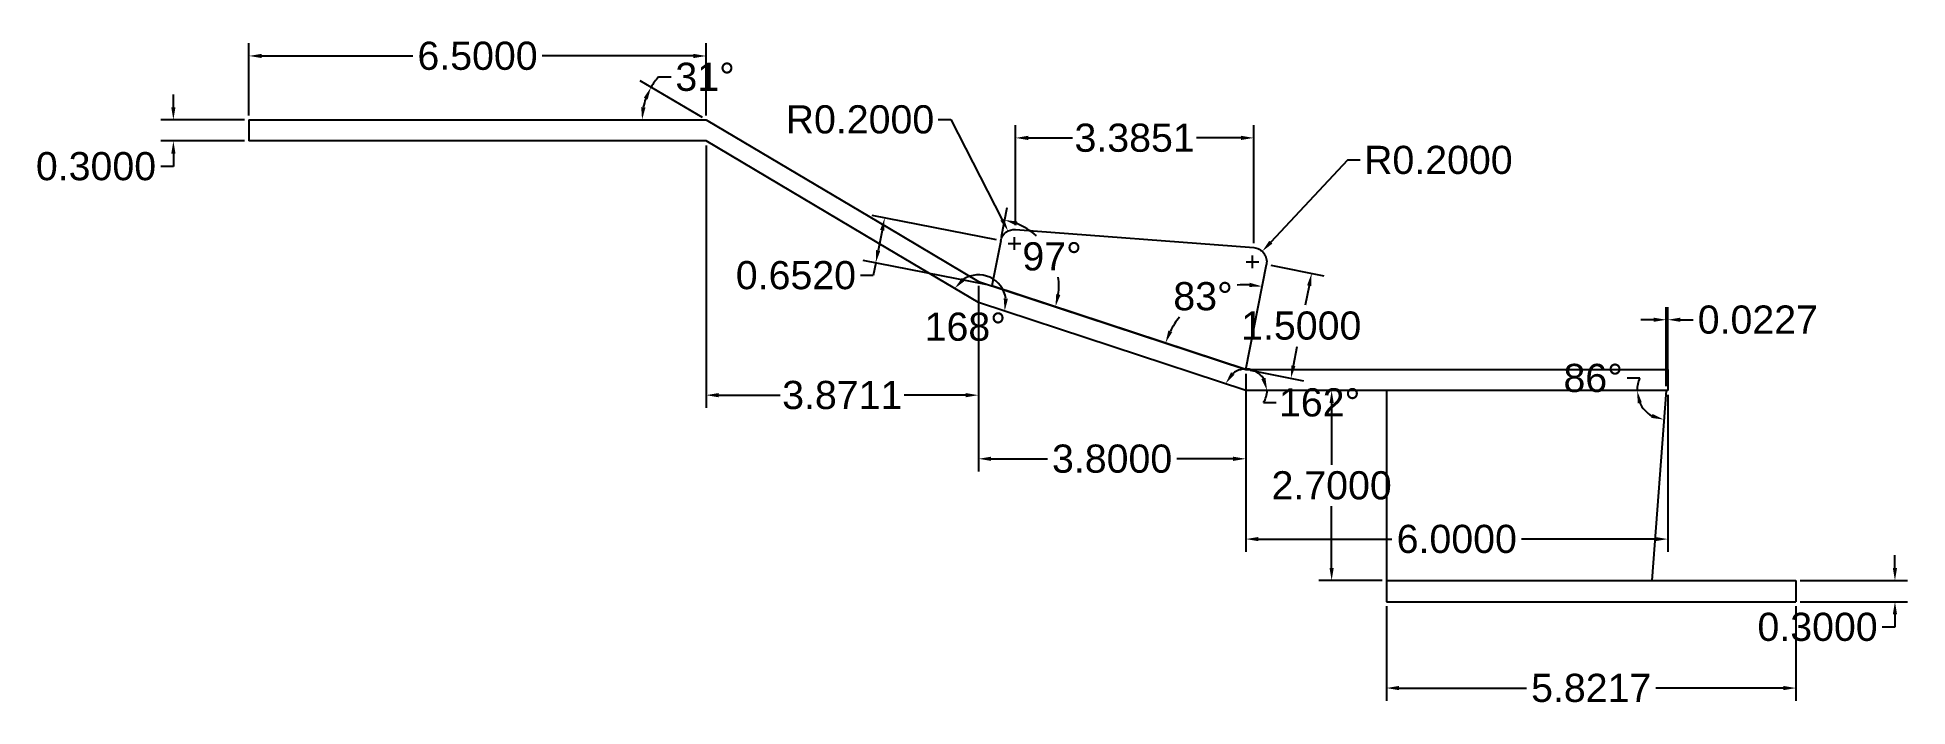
# Model space of a CAD drawing. Header units: inches. Extents: x 4.1 to 30.7, y 5 to 14.5.
import ezdxf

# ---------------------------------------------------------------- set-up
doc = ezdxf.new("R2010")
doc.units = ezdxf.units.IN
doc.header["$MEASUREMENT"] = 0
doc.layers.add('Measurements', color=9, linetype='Continuous')
doc.layers.add('Slide stop level', color=240, linetype='Continuous')
doc.styles.get("Standard").update_dxf_attribs({"font": 'arial.ttf'})
doc.dimstyles.get("Standard").update_dxf_attribs({"dimtxt": 0.4, "dimasz": 0.18, "dimexe": 0.18, "dimexo": 0.0625, "dimgap": 0.09, "dimtad": 0, "dimtih": 1, "dimtoh": 1, "dimdec": 4, "dimzin": 0, "dimdsep": 46, "dimtxsty": 'Standard', "dimcen": 0.09, "dimadec": 0, "dimazin": 0, "dimtfac": 1, "dimtdec": 4, "dimtofl": 0, "dimtmove": 0, "dimatfit": 3, "dimfxl": 1, "dimtolj": 1, "dimtzin": 0, "dimarcsym": 0})

# ---------------------------------------------------------------- blocks, each defined once
blk = doc.blocks.new('*D1')
at = {"layer": 'Defpoints', "color": 0, "transparency": 16777216}
for p in [(13.592, 14.215), (7.092, 13.307), (13.592, 13.307)]:
    blk.add_point(p, dxfattribs=at)
at = {"layer": 'Measurements', "color": 0, "lineweight": -2, "transparency": 16777216}
for p, q in [((7.092, 13.37), (7.092, 14.395)), ((13.592, 13.37), (13.592, 14.395)), ((7.272, 14.215), (9.421, 14.215)), ((13.412, 14.215), (11.263, 14.215))]:
    blk.add_line(p, q, dxfattribs=at)
at = {"layer": 'Measurements', "color": 0, "transparency": 16777216}
for points in [[(7.272, 14.245), (7.272, 14.185), (7.092, 14.215)], [(13.412, 14.245), (13.412, 14.185), (13.592, 14.215)]]:
    blk.add_solid(points, dxfattribs=at)
at = {"layer": 'Measurements', "color": 0, "transparency": 16777216, "insert": (10.342, 14.215), "char_height": 0.4, "attachment_point": 5}
blk.add_mtext('\\A1;6.5000', dxfattribs=at)
blk = doc.blocks.new('*D2')
at = {"layer": 'Defpoints', "color": 0, "transparency": 16777216}
for p in [(7.092, 13.307), (6.018, 13.007), (7.092, 13.007)]:
    blk.add_point(p, dxfattribs=at)
at = {"layer": 'Measurements', "color": 0, "lineweight": -2, "transparency": 16777216}
for p, q in [((6.018, 13.487), (6.018, 13.667)), ((7.029, 13.307), (5.838, 13.307)), ((7.029, 13.007), (5.838, 13.007)), ((6.018, 12.827), (6.018, 12.647)), ((6.018, 12.647), (5.838, 12.647))]:
    blk.add_line(p, q, dxfattribs=at)
at = {"layer": 'Measurements', "color": 0, "transparency": 16777216}
for points in [[(5.988, 13.487), (6.048, 13.487), (6.018, 13.307)], [(5.988, 12.827), (6.048, 12.827), (6.018, 13.007)]]:
    blk.add_solid(points, dxfattribs=at)
at = {"layer": 'Measurements', "color": 0, "transparency": 16777216, "insert": (4.918, 12.647), "char_height": 0.4, "attachment_point": 5}
blk.add_mtext('\\A1;0.3000', dxfattribs=at)
blk = doc.blocks.new('*D3')
at = {"layer": 'Defpoints', "color": 0, "transparency": 16777216}
for p in [(13.592, 13.007), (17.463, 10.713), (17.463, 9.397)]:
    blk.add_point(p, dxfattribs=at)
at = {"layer": 'Measurements', "color": 0, "lineweight": -2, "transparency": 16777216}
for p, q in [((13.592, 12.945), (13.592, 9.217)), ((17.463, 10.65), (17.463, 9.217)), ((13.772, 9.397), (14.646, 9.397)), ((17.283, 9.397), (16.409, 9.397))]:
    blk.add_line(p, q, dxfattribs=at)
at = {"layer": 'Measurements', "color": 0, "transparency": 16777216}
for points in [[(13.772, 9.427), (13.772, 9.367), (13.592, 9.397)], [(17.283, 9.427), (17.283, 9.367), (17.463, 9.397)]]:
    blk.add_solid(points, dxfattribs=at)
at = {"layer": 'Measurements', "color": 0, "transparency": 16777216, "insert": (15.527, 9.397), "char_height": 0.4, "attachment_point": 5}
blk.add_mtext('\\A1;3.8711', dxfattribs=at)
blk = doc.blocks.new('*D4')
at = {"layer": 'Defpoints', "color": 0, "transparency": 16777216}
for p in [(17.463, 11.013), (21.263, 9.764), (21.263, 8.493)]:
    blk.add_point(p, dxfattribs=at)
at = {"layer": 'Measurements', "color": 0, "lineweight": -2, "transparency": 16777216}
for p, q in [((17.463, 10.95), (17.463, 8.313)), ((21.263, 9.701), (21.263, 8.313)), ((17.643, 8.493), (18.444, 8.493)), ((21.083, 8.493), (20.283, 8.493))]:
    blk.add_line(p, q, dxfattribs=at)
at = {"layer": 'Measurements', "color": 0, "transparency": 16777216}
for points in [[(17.643, 8.523), (17.643, 8.463), (17.463, 8.493)], [(21.083, 8.523), (21.083, 8.463), (21.263, 8.493)]]:
    blk.add_solid(points, dxfattribs=at)
at = {"layer": 'Measurements', "color": 0, "transparency": 16777216, "insert": (19.363, 8.493), "char_height": 0.4, "attachment_point": 5}
blk.add_mtext('\\A1;3.8000', dxfattribs=at)
blk = doc.blocks.new('*D5')
at = {"layer": 'Defpoints', "color": 0, "transparency": 16777216}
for p in [(21.376, 13.051), (17.99, 11.751), (21.376, 11.493)]:
    blk.add_point(p, dxfattribs=at)
at = {"layer": 'Measurements', "color": 0, "lineweight": -2, "transparency": 16777216}
for p, q in [((17.99, 11.813), (17.99, 13.231)), ((18.17, 13.051), (18.802, 13.051)), ((21.196, 13.051), (20.565, 13.051)), ((21.376, 11.555), (21.376, 13.231))]:
    blk.add_line(p, q, dxfattribs=at)
at = {"layer": 'Measurements', "color": 0, "transparency": 16777216}
for points in [[(18.17, 13.081), (18.17, 13.021), (17.99, 13.051)], [(21.196, 13.081), (21.196, 13.021), (21.376, 13.051)]]:
    blk.add_solid(points, dxfattribs=at)
at = {"layer": 'Measurements', "color": 0, "transparency": 16777216, "insert": (19.683, 13.051), "char_height": 0.4, "attachment_point": 5}
blk.add_mtext('\\A1;3.3851', dxfattribs=at)
blk = doc.blocks.new('*D9')
at = {"layer": 'Defpoints', "color": 0, "transparency": 16777216}
for p in [(21.263, 9.464), (27.263, 9.464), (21.263, 7.353)]:
    blk.add_point(p, dxfattribs=at)
at = {"layer": 'Measurements', "color": 0, "lineweight": -2, "transparency": 16777216}
for p, q in [((21.263, 9.401), (21.263, 7.173)), ((27.263, 9.401), (27.263, 7.173)), ((21.443, 7.353), (23.342, 7.353)), ((27.083, 7.353), (25.184, 7.353))]:
    blk.add_line(p, q, dxfattribs=at)
at = {"layer": 'Measurements', "color": 0, "transparency": 16777216}
for points in [[(21.443, 7.383), (21.443, 7.323), (21.263, 7.353)], [(27.083, 7.383), (27.083, 7.323), (27.263, 7.353)]]:
    blk.add_solid(points, dxfattribs=at)
at = {"layer": 'Measurements', "color": 0, "transparency": 16777216, "insert": (24.263, 7.353), "char_height": 0.4, "attachment_point": 5}
blk.add_mtext('\\A1;6.0000', dxfattribs=at)
blk = doc.blocks.new('*D10')
at = {"layer": 'Defpoints', "color": 0, "transparency": 16777216}
for p in [(23.263, 9.464), (22.484, 6.764), (23.263, 6.764)]:
    blk.add_point(p, dxfattribs=at)
at = {"layer": 'Measurements', "color": 0, "lineweight": -2, "transparency": 16777216}
for p, q in [((23.201, 9.464), (22.304, 9.464)), ((22.484, 9.284), (22.484, 8.408)), ((22.484, 6.944), (22.484, 7.819)), ((23.201, 6.764), (22.304, 6.764))]:
    blk.add_line(p, q, dxfattribs=at)
at = {"layer": 'Measurements', "color": 0, "transparency": 16777216}
for points in [[(22.454, 9.284), (22.514, 9.284), (22.484, 9.464)], [(22.454, 6.944), (22.514, 6.944), (22.484, 6.764)]]:
    blk.add_solid(points, dxfattribs=at)
at = {"layer": 'Measurements', "color": 0, "transparency": 16777216, "insert": (22.484, 8.114), "char_height": 0.4, "attachment_point": 5}
blk.add_mtext('\\A1;2.7000', dxfattribs=at)
blk = doc.blocks.new('*D11')
at = {"layer": 'Defpoints', "color": 0, "transparency": 16777216}
for p in [(23.263, 6.464), (29.085, 6.464), (29.085, 5.237)]:
    blk.add_point(p, dxfattribs=at)
at = {"layer": 'Measurements', "color": 0, "lineweight": -2, "transparency": 16777216}
for p, q in [((23.263, 6.401), (23.263, 5.057)), ((29.085, 6.401), (29.085, 5.057)), ((23.443, 5.237), (25.254, 5.237)), ((28.905, 5.237), (27.094, 5.237))]:
    blk.add_line(p, q, dxfattribs=at)
at = {"layer": 'Measurements', "color": 0, "transparency": 16777216}
for points in [[(23.443, 5.267), (23.443, 5.207), (23.263, 5.237)], [(28.905, 5.267), (28.905, 5.207), (29.085, 5.237)]]:
    blk.add_solid(points, dxfattribs=at)
at = {"layer": 'Measurements', "color": 0, "transparency": 16777216, "insert": (26.174, 5.237), "char_height": 0.4, "attachment_point": 5}
blk.add_mtext('\\A1;5.8217', dxfattribs=at)
blk = doc.blocks.new('*D12')
at = {"layer": 'Defpoints', "color": 0, "transparency": 16777216}
for p in [(29.085, 6.764), (29.085, 6.464), (30.492, 6.464)]:
    blk.add_point(p, dxfattribs=at)
at = {"layer": 'Measurements', "color": 0, "lineweight": -2, "transparency": 16777216}
for p, q in [((30.492, 6.944), (30.492, 7.124)), ((29.147, 6.764), (30.672, 6.764)), ((29.147, 6.464), (30.672, 6.464)), ((30.492, 6.284), (30.492, 6.104)), ((30.492, 6.104), (30.312, 6.104))]:
    blk.add_line(p, q, dxfattribs=at)
at = {"layer": 'Measurements', "color": 0, "transparency": 16777216}
for points in [[(30.462, 6.944), (30.522, 6.944), (30.492, 6.764)], [(30.462, 6.284), (30.522, 6.284), (30.492, 6.464)]]:
    blk.add_solid(points, dxfattribs=at)
at = {"layer": 'Measurements', "color": 0, "transparency": 16777216, "insert": (29.392, 6.104), "char_height": 0.4, "attachment_point": 5}
blk.add_mtext('\\A1;0.3000', dxfattribs=at)
blk = doc.blocks.new('*D13')
at = {"layer": 'Defpoints', "color": 0, "transparency": 16777216}
for p in [(9.592, 13.307), (12.696, 13.469), (13.592, 13.307), (13.592, 13.307), (16.173, 11.777)]:
    blk.add_point(p, dxfattribs=at)
at = {"layer": 'Measurements', "color": 0, "lineweight": -2, "transparency": 16777216}
for p, q in [((13.538, 13.339), (12.654, 13.863)), ((12.915, 13.916), (13.095, 13.916))]:
    blk.add_line(p, q, dxfattribs=at)
for start, end in [(138.002, 149.3448), (160.6877, 168.6571)]:
    blk.add_arc((13.592, 13.307), 0.911, start, end, dxfattribs=at)
at = {"layer": 'Measurements', "color": 0, "transparency": 16777216}
for points in [[(12.705, 13.621), (12.76, 13.596), (12.808, 13.771)], [(12.729, 13.483), (12.669, 13.489), (12.681, 13.307)]]:
    blk.add_solid(points, dxfattribs=at)
at = {"layer": 'Measurements', "color": 0, "transparency": 16777216, "insert": (13.577, 13.916), "char_height": 0.4, "attachment_point": 5}
blk.add_mtext('\\A1;31°', dxfattribs=at)
blk = doc.blocks.new('*D14')
at = {"layer": 'Defpoints', "color": 0, "transparency": 16777216}
for p in [(16.173, 11.477), (17.774, 10.953), (17.463, 10.713), (17.463, 10.713), (21.263, 9.464)]:
    blk.add_point(p, dxfattribs=at)
at = {"layer": 'Measurements', "color": 0, "lineweight": -2, "transparency": 16777216}
blk.add_arc((17.463, 10.713), 0.393, 8.2906, 122.857, dxfattribs=at)
at = {"layer": 'Measurements', "color": 0, "transparency": 16777216}
for points in [[(17.272, 11.022), (17.228, 11.063), (17.125, 10.913)], [(17.882, 10.767), (17.822, 10.772), (17.836, 10.59)]]:
    blk.add_solid(points, dxfattribs=at)
at = {"layer": 'Measurements', "color": 0, "transparency": 16777216, "insert": (17.276, 10.367), "char_height": 0.4, "attachment_point": 5}
blk.add_mtext('\\A1;168°', dxfattribs=at)
blk = doc.blocks.new('*D15')
at = {"layer": 'Defpoints', "color": 0, "transparency": 16777216}
for p in [(17.463, 10.713), (21.17, 9.753), (21.263, 9.464), (21.263, 9.464), (27.263, 9.464)]:
    blk.add_point(p, dxfattribs=at)
at = {"layer": 'Measurements', "color": 0, "lineweight": -2, "transparency": 16777216}
blk.add_line((21.514, 9.292), (21.694, 9.292), dxfattribs=at)
for start, end in [(34.421, 127.3816), (325.579, 0)]:
    blk.add_arc((21.263, 9.464), 0.304, start, end, dxfattribs=at)
at = {"layer": 'Measurements', "color": 0, "transparency": 16777216}
for points in [[(21.103, 9.688), (21.054, 9.723), (20.974, 9.558)], [(21.543, 9.644), (21.485, 9.627), (21.567, 9.464)]]:
    blk.add_solid(points, dxfattribs=at)
at = {"layer": 'Measurements', "color": 0, "transparency": 16777216, "insert": (22.313, 9.292), "char_height": 0.4, "attachment_point": 5}
blk.add_mtext('\\A1;162°', dxfattribs=at)
blk = doc.blocks.new('*D16')
at = {"layer": 'Defpoints', "color": 0, "transparency": 16777216}
for p in [(27.263, 10.468), (27.24, 9.464), (27.263, 9.464)]:
    blk.add_point(p, dxfattribs=at)
at = {"layer": 'Measurements', "color": 0, "lineweight": -2, "transparency": 16777216}
for p, q in [((27.24, 9.526), (27.24, 10.648)), ((27.263, 9.526), (27.263, 10.648)), ((27.06, 10.468), (26.88, 10.468)), ((27.443, 10.468), (27.623, 10.468))]:
    blk.add_line(p, q, dxfattribs=at)
at = {"layer": 'Measurements', "color": 0, "transparency": 16777216}
for points in [[(27.06, 10.498), (27.06, 10.438), (27.24, 10.468)], [(27.443, 10.498), (27.443, 10.438), (27.263, 10.468)]]:
    blk.add_solid(points, dxfattribs=at)
at = {"layer": 'Measurements', "color": 0, "transparency": 16777216, "insert": (28.543, 10.468), "char_height": 0.4, "attachment_point": 5}
blk.add_mtext('\\A1;0.0227', dxfattribs=at)
blk = doc.blocks.new('*D17')
at = {"layer": 'Defpoints', "color": 0, "transparency": 16777216}
for p in [(21.263, 9.464), (27.24, 9.464), (27.263, 9.464), (27.015, 9.115), (27.036, 6.764)]:
    blk.add_point(p, dxfattribs=at)
at = {"layer": 'Measurements', "color": 0, "lineweight": -2, "transparency": 16777216}
blk.add_line((26.865, 9.639), (26.685, 9.639), dxfattribs=at)
for start, end in [(154.9224, 180), (205.0776, 240.5901)]:
    blk.add_arc((27.24, 9.464), 0.415, start, end, dxfattribs=at)
at = {"layer": 'Measurements', "color": 0, "transparency": 16777216}
for points in [[(26.836, 9.281), (26.894, 9.294), (26.826, 9.464)], [(27.045, 9.131), (27.028, 9.074), (27.209, 9.05)]]:
    blk.add_solid(points, dxfattribs=at)
at = {"layer": 'Measurements', "color": 0, "transparency": 16777216, "insert": (26.202, 9.639), "char_height": 0.4, "attachment_point": 5}
blk.add_mtext('\\A1;86°', dxfattribs=at)
blk = doc.blocks.new('*D18')
at = {"layer": 'Defpoints', "color": 0, "transparency": 16777216}
for p in [(17.779, 11.59), (18.309, 11.642), (17.463, 11.013), (17.653, 10.95), (21.263, 9.764)]:
    blk.add_point(p, dxfattribs=at)
at = {"layer": 'Measurements', "color": 0, "lineweight": -2, "transparency": 16777216}
blk.add_line((17.791, 11.651), (17.872, 12.062), dxfattribs=at)
for start, end in [(48.1855, 68.0215), (352.6401, 7.346)]:
    blk.add_arc((17.653, 10.95), 0.953, start, end, dxfattribs=at)
at = {"layer": 'Measurements', "color": 0, "transparency": 16777216}
for points in [[(18.001, 11.805), (18.018, 11.863), (17.837, 11.885)], [(18.628, 10.821), (18.569, 10.835), (18.558, 10.653)]]:
    blk.add_solid(points, dxfattribs=at)
at = {"layer": 'Measurements', "color": 0, "transparency": 16777216, "insert": (18.51, 11.366), "char_height": 0.4, "attachment_point": 5}
blk.add_mtext('\\A1;97°', dxfattribs=at)
blk = doc.blocks.new('*D19')
at = {"layer": 'Defpoints', "color": 0, "transparency": 16777216}
for p in [(21.557, 11.255), (22.199, 11.128), (21.263, 9.764)]:
    blk.add_point(p, dxfattribs=at)
at = {"layer": 'Measurements', "color": 0, "lineweight": -2, "transparency": 16777216}
for p, q in [((21.618, 11.242), (22.375, 11.093)), ((22.164, 10.951), (22.11, 10.677)), ((21.94, 9.814), (21.994, 10.088)), ((21.324, 9.751), (22.082, 9.602))]:
    blk.add_line(p, q, dxfattribs=at)
at = {"layer": 'Measurements', "color": 0, "transparency": 16777216}
for points in [[(22.135, 10.957), (22.194, 10.946), (22.199, 11.128)], [(21.911, 9.819), (21.969, 9.808), (21.905, 9.637)]]:
    blk.add_solid(points, dxfattribs=at)
at = {"layer": 'Measurements', "color": 0, "transparency": 16777216, "insert": (22.052, 10.383), "char_height": 0.4, "attachment_point": 5}
blk.add_mtext('\\A1;1.5000', dxfattribs=at)
blk = doc.blocks.new('*D20')
at = {"layer": 'Defpoints', "color": 0, "transparency": 16777216}
for p in [(21.557, 11.255), (17.463, 11.013), (20.922, 10.915), (21.263, 9.764), (21.263, 9.764)]:
    blk.add_point(p, dxfattribs=at)
at = {"layer": 'Measurements', "color": 0, "lineweight": -2, "transparency": 16777216}
for start, end in [(87.4522, 95.9248), (141.824, 153.2094)]:
    blk.add_arc((21.263, 9.764), 1.201, start, end, dxfattribs=at)
at = {"layer": 'Measurements', "color": 0, "transparency": 16777216}
for points in [[(21.32, 10.993), (21.313, 10.934), (21.495, 10.942)], [(20.218, 10.293), (20.163, 10.316), (20.122, 10.139)]]:
    blk.add_solid(points, dxfattribs=at)
at = {"layer": 'Measurements', "color": 0, "transparency": 16777216, "insert": (20.656, 10.8), "char_height": 0.4, "attachment_point": 5}
blk.add_mtext('\\A1;83°', dxfattribs=at)
blk = doc.blocks.new('*D21')
at = {"layer": 'Defpoints', "color": 0, "transparency": 16777216}
for p in [(21.497, 11.439), (21.36, 11.293)]:
    blk.add_point(p, dxfattribs=at)
at = {"layer": 'Measurements', "color": 0, "lineweight": -2, "transparency": 16777216}
for p, q in [((22.71, 12.736), (21.62, 11.571)), ((22.89, 12.736), (22.71, 12.736)), ((21.27, 11.293), (21.45, 11.293)), ((21.36, 11.203), (21.36, 11.383))]:
    blk.add_line(p, q, dxfattribs=at)
at = {"layer": 'Measurements', "color": 0, "transparency": 16777216}
blk.add_solid([(21.598, 11.591), (21.642, 11.55), (21.497, 11.439)], dxfattribs=at)
at = {"layer": 'Measurements', "color": 0, "transparency": 16777216, "insert": (24.001, 12.736), "char_height": 0.4, "attachment_point": 5}
blk.add_mtext('\\A1;R0.2000', dxfattribs=at)
blk = doc.blocks.new('*D22')
at = {"layer": 'Defpoints', "color": 0, "transparency": 16777216}
for p in [(17.884, 11.729), (17.975, 11.551)]:
    blk.add_point(p, dxfattribs=at)
at = {"layer": 'Measurements', "color": 0, "lineweight": -2, "transparency": 16777216}
for p, q in [((16.889, 13.312), (17.069, 13.312)), ((17.069, 13.312), (17.801, 11.889)), ((17.885, 11.551), (18.065, 11.551)), ((17.975, 11.461), (17.975, 11.641))]:
    blk.add_line(p, q, dxfattribs=at)
at = {"layer": 'Measurements', "color": 0, "transparency": 16777216}
blk.add_solid([(17.828, 11.903), (17.775, 11.875), (17.884, 11.729)], dxfattribs=at)
at = {"layer": 'Measurements', "color": 0, "transparency": 16777216, "insert": (15.778, 13.312), "char_height": 0.4, "attachment_point": 5}
blk.add_mtext('\\A1;R0.2000', dxfattribs=at)
blk = doc.blocks.new('*D23')
at = {"layer": 'Defpoints', "color": 0, "transparency": 16777216}
for p in [(17.779, 11.59), (16.003, 11.275), (17.653, 10.95)]:
    blk.add_point(p, dxfattribs=at)
at = {"layer": 'Measurements', "color": 0, "lineweight": -2, "transparency": 16777216}
for p, q in [((17.718, 11.602), (15.952, 11.95)), ((16.094, 11.738), (16.038, 11.452)), ((17.592, 10.962), (15.826, 11.31)), ((16.003, 11.275), (15.968, 11.099)), ((15.968, 11.099), (15.788, 11.099))]:
    blk.add_line(p, q, dxfattribs=at)
at = {"layer": 'Measurements', "color": 0, "transparency": 16777216}
for points in [[(16.065, 11.744), (16.123, 11.732), (16.129, 11.915)], [(16.008, 11.458), (16.067, 11.446), (16.003, 11.275)]]:
    blk.add_solid(points, dxfattribs=at)
at = {"layer": 'Measurements', "color": 0, "transparency": 16777216, "insert": (14.868, 11.099), "char_height": 0.4, "attachment_point": 5}
blk.add_mtext('\\A1;0.6520', dxfattribs=at)

msp = doc.modelspace()

# ---------------------------------------------------------------- linework, layer by layer
at = {"layer": 'Slide stop level', "lineweight": -3, "extrusion": (1.85407e-14, 4.69599e-15, -1)}
for p, q in [((7.09193, 13.30709), (7.09193, 13.00709)), ((7.09193, 13.30709), (9.59193, 13.30709)), ((9.59193, 13.00709), (7.09193, 13.00709))]:
    msp.add_line(p, q, dxfattribs=at)
at = {"layer": 'Slide stop level', "lineweight": -3, "extrusion": (1.61161e-16, 4.82947e-15, -1)}
for p, q in [((9.59193, 13.30709), (13.59193, 13.30709)), ((13.59193, 13.30709), (16.17268, 11.77747)), ((13.59193, 13.00709), (9.59193, 13.00709)), ((16.17268, 11.47747), (13.59193, 13.00709)), ((16.17268, 11.77747), (17.46306, 11.01267)), ((17.99047, 11.75067), (21.37562, 11.49258)), ((17.46306, 10.71267), (16.17268, 11.47747)), ((17.77904, 11.5899), (17.65306, 10.95021)), ((21.26301, 9.76351), (21.55664, 11.25452)), ((17.46306, 11.01267), (21.26301, 9.76351)), ((21.26301, 9.76351), (17.65306, 10.95021)), ((21.26301, 9.46351), (17.46306, 10.71267)), ((21.26301, 9.76351), (27.26301, 9.76351)), ((27.26301, 9.76351), (27.26301, 9.46351)), ((27.26301, 9.46351), (21.26301, 9.46351))]:
    msp.add_line(p, q, dxfattribs=at)
at = {"layer": 'Slide stop level'}
for p, q in [((23.26301, 9.46351), (23.26301, 6.76351)), ((27.24028, 9.46351), (27.03574, 6.76351)), ((23.26301, 6.76351), (23.26301, 6.46351)), ((29.08475, 6.76351), (29.08475, 6.46351))]:
    msp.add_line(p, q, dxfattribs=at)
at = {"layer": 'Slide stop level', "lineweight": -3, "extrusion": (-4.83456e-17, 0.99577, -0.091884)}
for p, q in [((23.26301, 6.76351), (29.08475, 6.76351)), ((23.26301, 6.46351), (29.08475, 6.46351))]:
    msp.add_line(p, q, dxfattribs=at)
at = {"layer": 'Slide stop level', "lineweight": -3, "extrusion": (1.61161e-16, 4.82947e-15, -1)}
for centre, start, end in [((-17.97527, 11.55125), 11.141099, 94.359855), ((-21.36041, 11.29316), 94.359855, 191.141099)]:
    msp.add_arc(centre, 0.2, start, end, dxfattribs=at)

# ---------------------------------------------------------------- dimensions: what is measured, and where the dimension line sits
at = {"layer": 'Measurements'}
for base, p1, p2, picture, middle in [((13.59193, 14.21542), (7.09193, 13.30709), (13.59193, 13.30709), '*D1', (10.34193, 14.21542)), ((21.375617, 13.050557), (17.990472, 11.750672), (21.375617, 11.492585), '*D5', (19.683045, 13.050557)), ((29.08475, 5.23665), (23.26301, 6.46351), (29.08475, 6.46351), '*D11', (26.17388, 5.23665))]:
    dim = msp.add_linear_dim(base=base, p1=p1, p2=p2, dimstyle='Standard', dxfattribs=at)
    dim.commit()
    dim.dimension.update_dxf_attribs({"geometry": picture, "text_midpoint": middle})
for base, line1, line2, picture, middle in [((12.69566, 13.46865), ((9.59193, 13.30709), (13.59193, 13.30709)), ((13.59193, 13.30709), (16.17268, 11.77747)), '*D13', (13.57734, 13.91645)), ((20.92169, 10.91527), ((17.46306, 11.01267), (21.26301, 9.76351)), ((21.26301, 9.76351), (21.55664, 11.25452)), '*D20', (20.65638, 10.80035)), ((21.16968, 9.75301), ((27.26301, 9.46351), (21.26301, 9.46351)), ((21.26301, 9.46351), (17.46306, 10.71267)), '*D15', (22.31285, 9.29157)), ((27.01518, 9.11539), ((27.26301, 9.46351), (21.26301, 9.46351)), ((27.24028, 9.46351), (27.03574, 6.76351)), '*D17', (26.20217, 9.63922))]:
    dim = msp.add_angular_dim_2l(base=base, line1=line1, line2=line2, dimstyle='Standard', dxfattribs=at)
    dim.commit()
    dim.dimension.update_dxf_attribs({"geometry": picture, "text_midpoint": middle})
for base, p1, p2, picture, middle in [((6.01754, 13.00709), (7.09193, 13.30709), (7.09193, 13.00709), '*D2', (4.91793, 12.64709)), ((22.48373, 6.76351), (23.26301, 9.46351), (23.26301, 6.76351), '*D10', (22.48373, 8.11351)), ((30.49189, 6.46351), (29.08475, 6.76351), (29.08475, 6.46351), '*D12', (29.39228, 6.10351))]:
    dim = msp.add_linear_dim(base=base, p1=p1, p2=p2, angle=90, dimstyle='Standard', dxfattribs=at)
    dim.commit()
    dim.dimension.update_dxf_attribs({"geometry": picture, "text_midpoint": middle})
for center, mpoint, picture, middle in [((17.97527, 11.55125), (17.88379, 11.7291), '*D22', (15.77838, 13.3124)), ((21.36041, 11.29316), (21.49701, 11.43925), '*D21', (24.00072, 12.73616))]:
    dim = msp.add_radius_dim(center=center, mpoint=mpoint, dimstyle='Standard', dxfattribs=at)
    dim.commit()
    dim.dimension.update_dxf_attribs({"geometry": picture, "text_midpoint": middle, "dimtype": 164})
for base, p1, p2, picture, middle in [((17.46306, 9.39675), (13.59193, 13.00709), (17.46306, 10.71267), '*D3', (15.5275, 9.39675)), ((27.26301, 10.46797), (27.24028, 9.46351), (27.26301, 9.46351), '*D16', (28.5433, 10.46797)), ((21.26301, 7.3534), (27.26301, 9.46351), (21.26301, 9.46351), '*D9', (24.26301, 7.3534))]:
    dim = msp.add_linear_dim(base=base, p1=p1, p2=p2, dimstyle='Standard', dxfattribs=at)
    dim.commit()
    dim.dimension.update_dxf_attribs({"geometry": picture, "text_midpoint": middle, "dimtype": 160})
for base, line1, line2, picture, middle in [((18.30902, 11.64161), ((17.46306, 11.01267), (21.26301, 9.76351)), ((17.77904, 11.5899), (17.65306, 10.95021)), '*D18', (18.51049, 11.3663)), ((17.7741, 10.95264), ((21.26301, 9.46351), (17.46306, 10.71267)), ((17.46306, 10.71267), (16.17268, 11.47747)), '*D14', (17.27579, 10.36733))]:
    dim = msp.add_angular_dim_2l(base=base, line1=line1, line2=line2, dimstyle='Standard', dxfattribs=at)
    dim.commit()
    dim.dimension.update_dxf_attribs({"geometry": picture, "text_midpoint": middle, "dimtype": 162})
dim = msp.add_aligned_dim(p1=(17.77904, 11.5899), p2=(17.65306, 10.95021), distance=-1.68201, dimstyle='Standard', dxfattribs=at)
dim.commit()
dim.dimension.update_dxf_attribs({"geometry": '*D23', "text_midpoint": (14.86837, 11.09861)})
dim = msp.add_aligned_dim(p1=(21.26301, 9.76351), p2=(21.55664, 11.25452), distance=-0.65455, text='1.5000', dimstyle='Standard', dxfattribs=at)
dim.commit()
dim.dimension.update_dxf_attribs({"geometry": '*D19', "text_midpoint": (22.05204, 10.38254)})
dim = msp.add_linear_dim(base=(21.26301, 8.49252), p1=(17.46306, 11.01267), p2=(21.26301, 9.76351), text='3.8000', dimstyle='Standard', dxfattribs=at)
dim.commit()
dim.dimension.update_dxf_attribs({"geometry": '*D4', "text_midpoint": (19.36304, 8.49252)})

doc.saveas('drawing.dxf')
